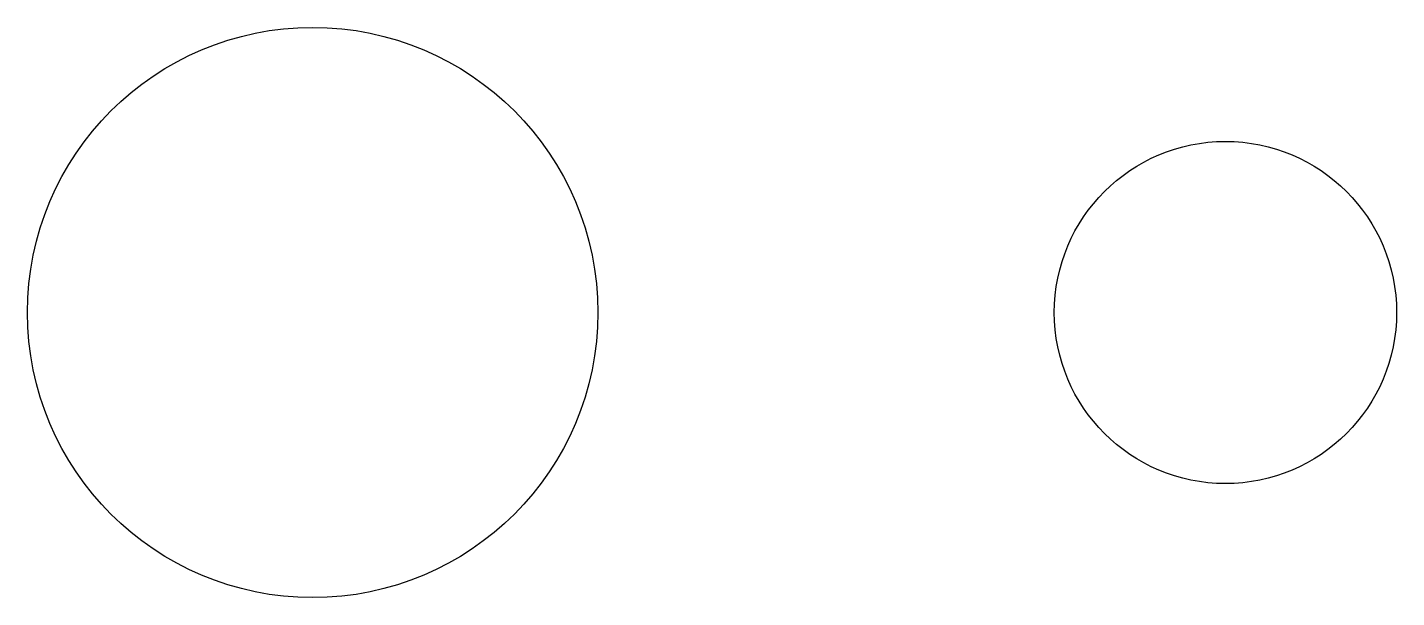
# Model space of a CAD drawing. Extents: x 15 to 135, y 15 to 65.
import ezdxf

# ---------------------------------------------------------------- set-up
doc = ezdxf.new("R2010")
doc.units = 0
doc.layers.add('PIEZAS', color=5, linetype='CONTINUOUS')

msp = doc.modelspace()

# ---------------------------------------------------------------- linework, layer by layer
at = {"layer": 'PIEZAS'}
for centre, radius in [((40, 40), 25), ((120, 40), 15)]:
    msp.add_circle(centre, radius, dxfattribs=at)

doc.saveas('drawing.dxf')
